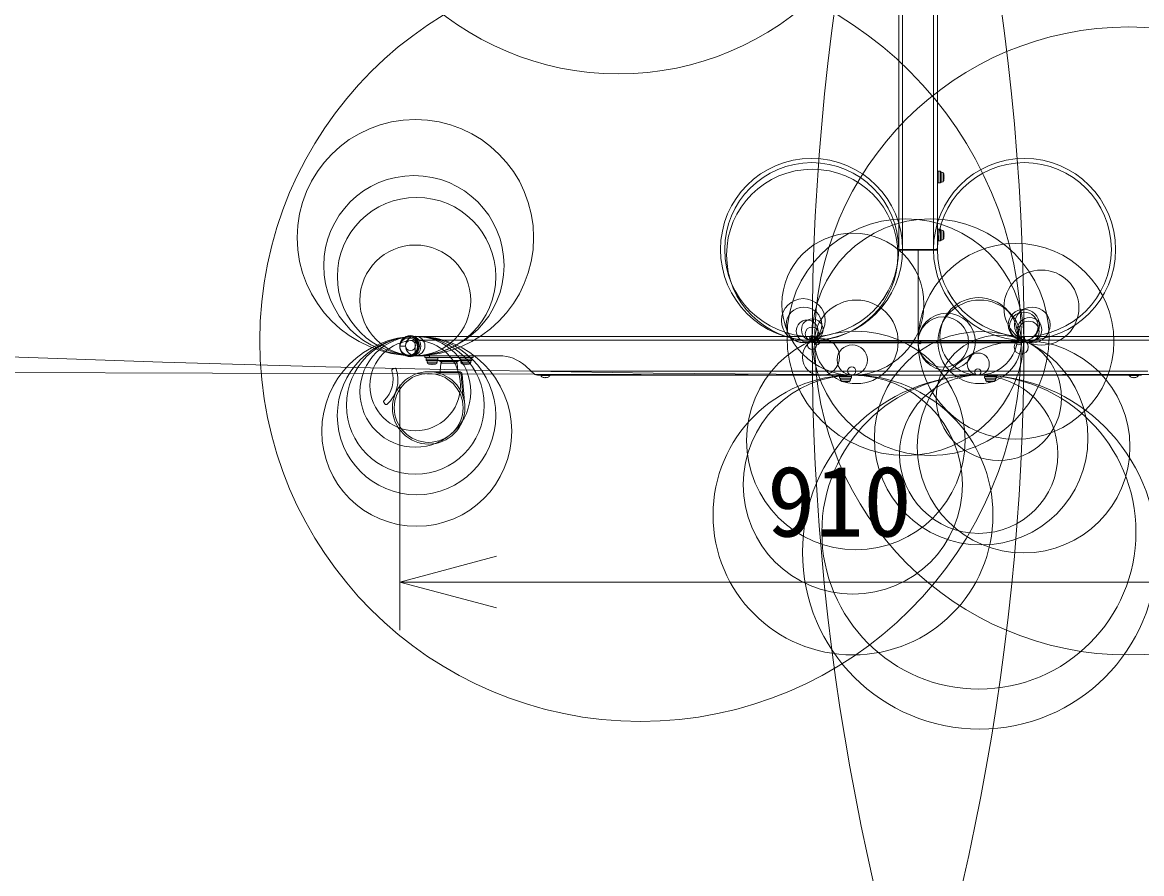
# Model space of a CAD drawing. Units: millimetres, scale not verified. Extents: x -4443 to 4510, y -712 to 8934.
# Drawn here: x 11.93 to 40.87, y -32.19 to -10.16 of the extents above; entities that cross this region are included whole.
import ezdxf
from ezdxf.enums import TextEntityAlignment as Align

# ---------------------------------------------------------------- set-up
doc = ezdxf.new("R2010")
doc.units = ezdxf.units.MM
doc.header["$LTSCALE"] = 0.125
for name, color, linetype, lineweight in [('0-0_0', 7, 'Continuous', 18), ('0-5_SUNPO', 3, 'Continuous', 18), ('0-6_GAIKEI', 7, 'Continuous', 18)]:
    doc.layers.add(name, color=color, linetype=linetype, lineweight=lineweight)
doc.styles.add('ＭＳ ゴシック', font='')
doc.styles.get('ＭＳ ゴシック').set_extended_font_data('MS Gothic')

# ---------------------------------------------------------------- blocks, each defined once
blk = doc.blocks.new('_Open30')
at = {"layer": '0-0_0'}
blk.add_line((0, 0), (-1, 0), dxfattribs=at)
blk.add_lwpolyline([(-1, 0.26795), (0, 0), (-1, -0.26795)], dxfattribs=at)
blk = doc.blocks.new('D4')
at = {"layer": '0-5_SUNPO'}
for p, q in [((215.4872, 107.9604), (215.4872, 101.6055)), ((238.2372, 107.9604), (238.2372, 101.6055)), ((217.9872, 102.8555), (235.7372, 102.8555))]:
    blk.add_line(p, q, dxfattribs=at)
at = {"layer": '0-5_SUNPO', "xscale": 2.5, "yscale": 2.5, "rotation": 180}
blk.add_blockref('_Open30', (215.4872, 102.8555), dxfattribs=at)
at = {"layer": '0-5_SUNPO', "xscale": 2.5, "yscale": 2.5}
blk.add_blockref('_Open30', (238.2372, 102.8555), dxfattribs=at)
at = {"layer": '0-5_SUNPO', "color": 7, "style": 'ＭＳ ゴシック'}
blk.add_text('910', height=1.833, dxfattribs=at).set_placement((224.9872, 103.4805), align=Align.BOTTOM_LEFT)

msp = doc.modelspace()

# ---------------------------------------------------------------- linework, layer by layer
at = {"layer": '0-6_GAIKEI'}
for p, q in [((34.5902, 19.363), (34.5902, -16.0345)), ((34.6902, 19.363), (34.6902, -16.0345)), ((35.4902, 19.363), (35.4902, -16.0345)), ((35.5902, 19.363), (35.5902, -16.0345)), ((35.6302, -14.0107), (35.5902, -14.0107)), ((35.6677, -14.0082), (35.6302, -14.0082)), ((35.6302, -14.3132), (35.6302, -14.0082)), ((35.709, -14.0316), (35.6677, -14.0295)), ((35.709, -14.0316), (35.709, -14.2898)), ((35.7522, -14.0662), (35.7522, -14.2552)), ((35.7562, -14.082), (35.7556, -14.0823)), ((35.7639, -14.1394), (35.7556, -14.1394)), ((35.7639, -14.182), (35.7556, -14.182)), ((35.5902, -14.3107), (35.6302, -14.3107)), ((35.6302, -14.3132), (35.6427, -14.3132)), ((35.6677, -14.292), (35.709, -14.2898)), ((35.7556, -14.2392), (35.7562, -14.2395)), ((35.6302, -15.5107), (35.5902, -15.5107)), ((35.6302, -15.8132), (35.6302, -15.5082)), ((35.6677, -15.5082), (35.6302, -15.5082)), ((35.6677, -15.8132), (35.6677, -15.5082)), ((35.709, -15.5316), (35.6677, -15.5295)), ((35.709, -15.5316), (35.709, -15.7898)), ((35.7522, -15.5662), (35.7522, -15.7552)), ((35.7562, -15.582), (35.7556, -15.5823)), ((35.5902, -15.8107), (35.6302, -15.8107)), ((35.6302, -15.8132), (35.6427, -15.8132)), ((35.6552, -15.8132), (35.6677, -15.8132)), ((35.6677, -15.792), (35.709, -15.7898)), ((35.7639, -15.6394), (35.7556, -15.6394)), ((35.7639, -15.682), (35.7556, -15.682)), ((35.7556, -15.7392), (35.7562, -15.7395)), ((35.5902, -16.0345), (34.5902, -16.0345)), ((34.5939, -16.0393), (34.5977, -16.0367)), ((34.5984, -16.0365), (34.5979, -16.0367)), ((34.5982, -16.0366), (34.6027, -16.0357)), ((34.6652, -16.0345), (34.6652, -16.0357)), ((34.6901, -16.0482), (35.0902, -16.0481)), ((34.7415, -16.0345), (34.7415, -16.0357)), ((35.0902, -18.3907), (35.0902, -16.0345)), ((35.0902, -16.0481), (35.4903, -16.0482)), ((35.4639, -16.0357), (35.4639, -16.0345)), ((35.5402, -16.0357), (35.5402, -16.0345)), ((35.5901, -16.0344), (35.5901, -16.0357)), ((35.5901, -16.0346), (35.5901, -16.0357)), ((35.5902, -16.0481), (35.5902, -16.0481)), ((22.0852, -18.7845), (22.0852, -18.2845)), ((32.3339, -18.2845), (22.0852, -18.2845)), ((32.3376, -18.3845), (22.0852, -18.3845)), ((32.3339, -18.2845), (32.3339, -18.3595)), ((32.3402, -18.3607), (32.3402, -18.3604)), ((32.3493, -18.3965), (32.3464, -18.3907)), ((32.3527, -18.2857), (32.3527, -18.2857)), ((32.3602, -18.3907), (32.3578, -18.3856)), ((32.3602, -18.3907), (35.0902, -18.3907)), ((37.7653, -18.4237), (32.4151, -18.4237)), ((37.7652, -18.4357), (32.4152, -18.4357)), ((32.4214, -18.447), (37.7589, -18.447)), ((32.8262, -18.4357), (32.8264, -18.447)), ((32.9012, -18.4357), (32.9014, -18.447)), ((35.0902, -18.4237), (35.0902, -18.3907)), ((35.0902, -18.3907), (37.8202, -18.3907)), ((37.279, -18.447), (37.2792, -18.4357)), ((37.3542, -18.4357), (37.354, -18.447)), ((37.8202, -18.3907), (37.8226, -18.3856)), ((37.8277, -18.2857), (37.8277, -18.2857)), ((37.834, -18.3907), (37.8311, -18.3965)), ((37.8366, -18.2894), (37.8392, -18.2934)), ((37.8401, -18.3604), (37.8402, -18.3607)), ((44.0352, -18.3845), (37.8428, -18.3845)), ((37.8464, -18.3595), (37.8464, -18.2845)), ((44.0352, -18.2845), (37.8464, -18.2845)), ((21.8352, -18.5345), (21.6852, -18.5345)), ((22.0852, -18.7845), (24.26, -18.7845)), ((22.3343, -18.8335), (22.3343, -18.7845)), ((22.4593, -18.7845), (22.4593, -18.8335)), ((23.4593, -18.8335), (23.4593, -18.7845)), ((23.5843, -18.7845), (23.5843, -18.8335)), ((23.5843, -18.8335), (22.3343, -18.8335)), ((22.3693, -18.8735), (22.6743, -18.8735)), ((22.3693, -18.8735), (22.3693, -18.886)), ((22.3693, -18.8985), (22.3693, -18.911)), ((22.3693, -18.911), (22.6743, -18.911)), ((22.3718, -18.8335), (22.3718, -18.8735)), ((22.3906, -18.911), (22.3927, -18.9523)), ((22.6509, -18.9523), (22.3927, -18.9523)), ((22.6163, -18.9955), (22.4273, -18.9955)), ((22.4434, -18.999), (22.4431, -18.9996)), ((22.5005, -19.0072), (22.5005, -18.999)), ((22.5431, -19.0072), (22.5431, -18.999)), ((22.6006, -18.9996), (22.6003, -18.999)), ((22.6509, -18.9523), (22.6531, -18.911)), ((22.6718, -18.8735), (22.6718, -18.8335)), ((22.6743, -18.911), (22.6743, -18.8735)), ((22.6743, -18.9055), (22.6751, -18.9061)), ((23.2436, -18.9061), (22.6751, -18.9061)), ((22.747, -18.9801), (22.7281, -19.197)), ((23.1655, -18.9335), (22.7532, -18.9335)), ((22.7969, -18.9345), (23.1218, -18.9345)), ((22.8343, -18.9335), (22.8343, -18.9345)), ((23.0843, -18.9345), (23.0843, -18.9335)), ((23.2436, -18.9061), (23.2443, -18.9055)), ((23.2443, -18.8735), (23.2443, -18.886)), ((23.2443, -18.8735), (23.5493, -18.8735)), ((23.2443, -18.8985), (23.2443, -18.911)), ((23.2443, -18.911), (23.5493, -18.911)), ((23.2468, -18.8335), (23.2468, -18.8735)), ((23.2656, -18.911), (23.2677, -18.9523)), ((23.5259, -18.9523), (23.2677, -18.9523)), ((23.4913, -18.9955), (23.3023, -18.9955)), ((23.3184, -18.999), (23.3181, -18.9996)), ((23.3755, -19.0072), (23.3755, -18.999)), ((23.4181, -19.0072), (23.4181, -18.999)), ((23.4756, -18.9996), (23.4753, -18.999)), ((23.5259, -18.9523), (23.5281, -18.911)), ((23.5468, -18.8735), (23.5468, -18.8335)), ((23.5493, -18.911), (23.5493, -18.8735)), ((24.9276, -19.04), (25.0887, -19.1845)), ((21.5484, -19.1103), (21.5015, -19.1277)), ((22.4593, -19.197), (23.2211, -19.197)), ((23.2211, -19.222), (22.6485, -19.222)), ((23.2211, -19.222), (23.2211, -19.197)), ((23.2958, -19.2654), (23.2709, -19.2676)), ((23.3199, -19.8273), (23.2709, -19.2676)), ((23.2958, -19.2654), (23.3578, -19.9737)), ((25.0887, -19.1845), (25.1646, -19.2525)), ((41.0317, -19.1845), (25.0887, -19.1845)), ((40.8724, -19.2845), (25.248, -19.2845)), ((25.3314, -19.292), (25.3314, -19.2992)), ((25.5664, -19.292), (25.3314, -19.292)), ((25.5664, -19.2992), (25.3314, -19.2992)), ((25.3951, -19.3447), (25.3954, -19.3442)), ((25.4034, -19.2845), (25.4046, -19.292)), ((25.4359, -19.3534), (25.4359, -19.3442)), ((25.4619, -19.3534), (25.4619, -19.3442)), ((25.4932, -19.292), (25.4944, -19.2845)), ((25.5024, -19.3442), (25.5026, -19.3447)), ((25.5664, -19.2992), (25.5664, -19.292)), ((33.0627, -19.3245), (33.0627, -19.337)), ((33.0627, -19.3245), (33.3677, -19.3245)), ((33.0627, -19.3495), (33.0627, -19.362)), ((33.0627, -19.362), (33.3677, -19.362)), ((33.0652, -19.2845), (33.0652, -19.3245)), ((33.0839, -19.362), (33.0861, -19.4032)), ((33.3443, -19.4032), (33.3464, -19.362)), ((33.3652, -19.3245), (33.3652, -19.2845)), ((33.3677, -19.362), (33.3677, -19.3245)), ((33.5666, -19.2855), (33.5684, -19.2848)), ((33.5684, -19.2848), (33.5691, -19.2846)), ((36.7165, -19.2855), (36.7188, -19.2855)), ((36.7256, -19.2855), (36.7346, -19.2855)), ((36.7346, -19.2855), (36.8024, -19.2855)), ((36.8041, -19.2855), (36.806, -19.2848)), ((36.806, -19.2848), (36.8067, -19.2846)), ((36.8127, -19.3245), (37.1177, -19.3245)), ((36.8127, -19.3245), (36.8127, -19.337)), ((36.8127, -19.3495), (36.8127, -19.362)), ((36.8127, -19.362), (37.1177, -19.362)), ((36.8152, -19.2845), (36.8152, -19.3245)), ((36.8339, -19.362), (36.8361, -19.4032)), ((37.0943, -19.4032), (37.0964, -19.362)), ((37.1152, -19.3245), (37.1152, -19.2845)), ((37.1177, -19.362), (37.1177, -19.3245)), ((40.789, -19.292), (40.554, -19.292)), ((40.554, -19.292), (40.554, -19.2992)), ((40.789, -19.2992), (40.554, -19.2992)), ((40.6178, -19.3447), (40.618, -19.3442)), ((40.626, -19.2845), (40.6272, -19.292)), ((40.6585, -19.3442), (40.6585, -19.3534)), ((40.6845, -19.3442), (40.6845, -19.3534)), ((40.7158, -19.292), (40.717, -19.2845)), ((40.725, -19.3442), (40.7253, -19.3447)), ((40.789, -19.2992), (40.789, -19.292)), ((33.3443, -19.4032), (33.0861, -19.4032)), ((33.3097, -19.4465), (33.1207, -19.4465)), ((33.1367, -19.4499), (33.1364, -19.4505)), ((33.1939, -19.4582), (33.1939, -19.4499)), ((33.2365, -19.4582), (33.2365, -19.4499)), ((33.2939, -19.4505), (33.2936, -19.4499)), ((37.0943, -19.4032), (36.8361, -19.4032)), ((37.0597, -19.4465), (36.8707, -19.4465)), ((36.8867, -19.4499), (36.8864, -19.4505)), ((36.9439, -19.4582), (36.9439, -19.4499)), ((36.9865, -19.4582), (36.9865, -19.4499)), ((37.0439, -19.4505), (37.0436, -19.4499)), ((21.2767, -19.9981), (21.3093, -20.036))]:
    msp.add_line(p, q, dxfattribs=at)
for points in [[(35.6552, -14.3132), (35.6677, -14.3132), (35.6677, -14.0082)], [(35.4903, -16.0357), (35.0902, -16.0357), (34.6901, -16.0357)], [(23.1906, -19.197), (23.1716, -18.9801), (22.747, -18.9801)]]:
    msp.add_lwpolyline(points, dxfattribs=at)
for centre, radius in [((33.4716, 4457.3629), 4476.6484), ((36.7316, 637.8203), 657.1058), ((649.2447, -17.4511), 694.6934), ((685.0697, -17.4511), 694.6934), ((479.5994, -18.2646), 524.9482), ((515.4244, -18.2646), 524.9482), ((307.4722, -17.3117), 352.821), ((343.2972, -17.3117), 352.821), ((285.9238, -17.2682), 331.3725), ((321.7488, -17.2682), 331.3725), ((218.8058, -18.2057), 264.2546), ((254.6308, -18.2057), 264.2546), ((-24.5554, -18.3838), 62.3832), ((94.7253, -18.3838), 62.3727), ((27.9146, -18.3955), 9.8507), ((40.5407, -18.4021), 8.1256), ((22.0899, -15.7267), 3.0578), ((32.3357, -16.0312), 2.3544), ((32.3401, -16.0356), 2.2502), ((32.3402, -16.0357), 2.2499), ((37.8445, -16.0314), 2.3542), ((37.8403, -16.0356), 2.2502), ((37.8401, -16.0357), 2.2499), ((22.0528, -16.4526), 2.331), ((32.3548, -16.1743), 2.2164), ((22.1209, -16.7362), 2.0492), ((34.7646, -18.3044), 3.0631), ((35.4152, -18.3044), 3.0625), ((33.4062, -17.4485), 1.8371), ((22.0873, -17.3514), 1.4331), ((37.6232, -18.412), 2.5331), ((34.6027, -16.0482), 0.0125), ((35.5642, -16.0344), 0.0136), ((38.2804, -17.5361), 0.9707), ((32.121, -17.8717), 0.5657), ((33.4961, -18.4247), 1.081), ((36.6835, -18.4247), 1.0818), ((36.659, -18.283), 1.0025), ((32.1374, -17.9866), 0.4615), ((37.8247, -17.9855), 0.4053), ((37.8273, -18.0229), 0.3679), ((38.043, -17.9864), 0.4617), ((32.223, -18.1441), 0.2822), ((32.3558, -18.1102), 0.2805), ((35.832, -18.4245), 0.7418), ((35.7431, -18.4286), 0.6529), ((37.9738, -18.1136), 0.3168), ((37.9541, -18.1578), 0.2686), ((33.4819, -20.9776), 2.8253), ((32.3495, -18.2155), 0.1752), ((36.7229, -20.9189), 2.7617), ((22.1251, -20.7401), 2.4567), ((22.1209, -20.3333), 2.0497), ((22.088, -20.0665), 1.7821), ((22.0873, -19.7175), 1.433), ((22.0858, -19.5551), 1.1706), ((21.9586, -18.5359), 0.2734), ((21.9396, -18.5343), 0.2544), ((21.9271, -18.5331), 0.2419), ((21.9271, -18.5358), 0.2419), ((21.9236, -18.5307), 0.2381), ((21.9146, -18.5526), 0.2264), ((21.9649, -18.5218), 0.1303), ((22.0853, -18.5293), 0.2501), ((32.5784, -18.8179), 0.4796), ((32.3501, -18.5073), 0.1166), ((32.3481, -18.3278), 0.0629), ((32.3318, -18.3576), 0.0426), ((32.3544, -18.4017), 0.0448), ((32.3385, -18.3702), 0.0284), ((32.3521, -18.3896), 0.0325), ((32.3414, -18.3769), 0.0211), ((32.356, -18.4108), 0.0223), ((32.3463, -18.3696), 0.0117), ((32.3448, -18.3648), 0.00657), ((32.3439, -18.3627), 0.00435), ((32.3472, -18.3831), 0.00761), ((32.3446, -18.3627), 0.00482), ((32.3433, -18.3617), 0.00318), ((32.433, -18.3572), 0.0804), ((32.4808, -18.4332), 0.0657), ((33.3883, -18.8942), 0.3912), ((37.8204, -21.1396), 2.7489), ((35.1322, -18.4332), 0.042), ((37.1811, -19.8743), 1.6209), ((37.7583, -18.5578), 0.1835), ((37.6964, -18.4331), 0.0688), ((37.7476, -18.3572), 0.0802), ((37.8251, -18.4053), 0.0484), ((37.8283, -18.3899), 0.0327), ((37.8274, -18.2982), 0.0128), ((37.8415, -18.3717), 0.0269), ((37.8409, -18.3727), 0.0256), ((37.833, -18.3783), 0.0124), ((37.8338, -18.3706), 0.0127), ((37.8355, -18.3651), 0.00694), ((37.836, -18.3626), 0.00459), ((37.8364, -18.3629), 0.00453), ((37.8371, -18.3617), 0.00317), ((36.6471, -19), 0.2854), ((33.3759, -19.1778), 0.1073), ((22.4343, -20.1345), 0.9375), ((22.4344, -20.1344), 0.8905), ((33.4079, -22.9059), 3.6204), ((33.4036, -22.1202), 2.8347), ((36.6839, -23.8669), 4.5815), ((36.6646, -23.3477), 4.0622), ((33.5672, -19.283), 0.00219), ((36.6605, -21.3334), 2.0478), ((36.6365, -19.2035), 0.0816), ((36.8045, -19.2825), 0.00274)]:
    msp.add_circle(centre, radius, dxfattribs=at)
at = {"layer": '0-6_GAIKEI', "color": 1}
msp.add_circle((27.3426, -4.0481), 7.4428, dxfattribs=at)
at = {"layer": '0-6_GAIKEI'}
for centre, radius, start, end in [((35.7065, -14.0791), 0.0475, 15.65992, 87), ((35.4152, -14.1607), 0.35, 13.00288, 15.65992), ((35.4152, -14.1607), 0.3493, 3.49576, 12.97773), ((35.4152, -14.1607), 0.3493, 347.02227, 356.50424), ((35.7065, -14.2424), 0.0475, 273, 344.34008), ((35.4152, -14.1607), 0.35, 344.34008, 346.99712), ((35.7065, -15.5791), 0.0475, 15.65992, 87), ((35.4152, -15.6607), 0.35, 13.00288, 15.65992), ((35.4152, -15.6607), 0.3493, 3.49576, 12.97773), ((35.7065, -15.7424), 0.0475, 273, 344.34008), ((35.4152, -15.6607), 0.35, 344.34008, 346.99712), ((35.4152, -15.6607), 0.3493, 347.02227, 356.50424), ((34.6027, -16.0482), 0.0125, 134.33771, 179.68347), ((34.5286, -415.1913), 399.1432, 89.97681, 89.99116), ((34.6027, -16.0482), 0.0125, 112.37968, 134.24661), ((34.6027, -16.0482), 0.0125, 92.13655, 109.9046), ((34.6312, -162.1038), 146.0681, 89.97689, 90.0112), ((46.1106, -16.0459), 11.4205, 179.94879, 180.01129), ((29.5076, -16.044), 5.9826, 359.96035, 0.07955), ((35.6538, -420.4375), 404.3894, 90.00901, 90.02318), ((35.5492, -162.2911), 146.2554, 89.98882, 90.02309), ((35.5777, -16.0482), 0.0125, 67.59728, 87.90706), ((35.5777, -16.0482), 0.0125, 0.31653, 67.21448), ((-3.6303, -15.9625), 39.2205, 359.937, 0.00265), ((33.523, -16.0321), 2.0673, 359.57822, 359.90101), ((32.3393, -16.0351), 2.251, 321.45549, 331.00663), ((37.8411, -16.0351), 2.2511, 208.99381, 218.54474), ((32.4214, -18.3595), 0.0875, 180, 270), ((32.3527, -18.2982), 0.0125, 157.69219, 177.96106), ((86.4283, -18.3338), 54.0881, 179.96232, 180.02856), ((32.4152, -18.3607), 0.075, 180, 203.52438), ((32.3527, -18.2982), 0.0125, 90.31653, 157.46169), ((32.4152, -18.3606), 0.0751, 208.54573, 269.98239), ((32.4153, -18.3611), 0.0626, 208.28866, 269.83375), ((37.7589, -18.3595), 0.0875, 270, 359.99998), ((37.7652, -18.3606), 0.0751, 270.01712, 331.45534), ((37.7651, -18.3611), 0.0626, 270.16532, 331.71228), ((37.8277, -18.2982), 0.0125, 44.55328, 89.68347), ((37.7652, -18.3607), 0.075, 336.4756, 359.99998), ((37.8277, -18.2982), 0.0125, 22.41335, 44.34634), ((37.8277, -18.2982), 0.0125, 2.01703, 22.41198), ((-16.258, -18.3338), 54.0982, 359.97144, 0.03767), ((24.26, -19.7845), 1, 48.11231, 90), ((22.4402, -18.9498), 0.0475, 183, 254.34008), ((22.5218, -18.6585), 0.35, 254.34008, 256.99712), ((22.5218, -18.6585), 0.3493, 257.02227, 266.50424), ((22.5218, -18.6585), 0.3493, 273.49576, 282.97773), ((22.5218, -18.6585), 0.35, 283.00288, 285.65992), ((22.6035, -18.9498), 0.0475, 285.65992, 357), ((22.7532, -18.8085), 0.125, 231.34019, 270), ((22.7969, -18.9845), 0.05, 90, 175), ((23.1218, -18.9845), 0.05, 5, 90), ((23.1655, -18.8085), 0.125, 270, 308.65981), ((23.3152, -18.9498), 0.0475, 183, 254.34008), ((23.3968, -18.6585), 0.35, 254.34008, 256.99712), ((23.3968, -18.6585), 0.3493, 257.02227, 266.50424), ((23.3968, -18.6585), 0.3493, 273.49576, 282.97773), ((23.3968, -18.6585), 0.35, 283.00288, 285.65992), ((23.4785, -18.9498), 0.0475, 285.65992, 357), ((20.764, -19.4015), 0.75, 313.40465, 17.63719), ((20.764, -19.4015), 0.875, 313.24159, 17.80025), ((21.5145, -19.1629), 0.0375, 110.36658, 197.63719), ((21.5614, -19.1455), 0.0375, 17.80026, 110.36659), ((22.4593, -19.222), 0.025, 90, 99.78019), ((23.2211, -19.272), 0.075, 5, 90), ((23.2211, -19.272), 0.05, 5, 90), ((25.248, -19.1595), 0.125, 228.11231, 270), ((25.4489, -19.202), 0.1525, 219.60193, 249.36221), ((25.4489, -19.202), 0.152, 249.38294, 265.09456), ((25.4489, -19.202), 0.152, 274.90544, 290.61706), ((25.4489, -19.202), 0.1525, 290.63779, 320.39807), ((33.5643, -19.2732), 0.0125, 280.22616, 295.84195), ((36.8018, -19.2732), 0.0125, 280.47453, 295.84196), ((40.6715, -19.202), 0.1525, 219.60193, 249.36221), ((40.6715, -19.202), 0.152, 249.38294, 265.09456), ((40.6715, -19.202), 0.152, 274.90544, 290.61706), ((40.6715, -19.202), 0.1525, 290.63779, 320.39807), ((33.1335, -19.4007), 0.0475, 183, 254.34008), ((33.2152, -19.1095), 0.35, 254.34008, 256.99712), ((33.2152, -19.1095), 0.3493, 257.02227, 266.50424), ((33.2152, -19.1095), 0.3493, 273.49576, 282.97773), ((33.2152, -19.1095), 0.35, 283.00288, 285.65992), ((33.2968, -19.4007), 0.0475, 285.65992, 357), ((36.8835, -19.4007), 0.0475, 183, 254.34008), ((36.9652, -19.1095), 0.35, 254.34008, 256.99712), ((36.9652, -19.1095), 0.3493, 257.02227, 266.50424), ((36.9652, -19.1095), 0.3493, 273.49576, 282.97773), ((36.9652, -19.1095), 0.35, 283.00288, 285.65992), ((37.0468, -19.4007), 0.0475, 285.65992, 357), ((21.3052, -19.9736), 0.0375, 133.40466, 220.67525), ((21.3378, -20.0116), 0.0375, 220.67524, 313.24157), ((22.4343, -20.1345), 0.9375, 359.27812, 0.48482)]:
    msp.add_arc(centre, radius, start, end, dxfattribs=at)
for centre, major_axis, ratio, start_param, end_param in [((35.4509, -14.1607), (0, -0.3406), 0.896486, 1.5082172, 1.6333755), ((35.6427, -14.1607), (0.2423, 0), 0.629325, 4.712389, 4.8157409), ((35.6552, -14.1607), (0.2423, 0), 0.629325, 4.6865941, 4.712389), ((35.6552, -14.1607), (0.2423, 0), 0.629325, 4.712389, 4.7639959), ((35.6427, -15.6607), (0.2423, 0), 0.629325, 4.712389, 4.8157409), ((35.6552, -15.6607), (0.2423, 0), 0.629325, 4.6865941, 4.712389), ((35.6552, -15.6607), (0.2423, 0), 0.629325, 4.712389, 4.7639959), ((35.4509, -15.6607), (0, -0.3406), 0.896486, 1.5082172, 1.6333755), ((22.5218, -18.886), (0, 0.2423), 0.629325, 1.5707963, 1.6741482), ((22.5218, -18.8985), (0, 0.2423), 0.629325, 1.5450015, 1.5707963), ((22.5218, -18.8985), (0, 0.2423), 0.629325, 1.5707963, 1.6224032), ((22.5218, -18.6942), (-0.3406, 0), 0.896486, 1.5082172, 1.6333755), ((23.3968, -18.886), (0, 0.2423), 0.629325, 1.5707963, 1.6741482), ((23.3968, -18.8985), (0, 0.2423), 0.629325, 1.5450015, 1.5707963), ((23.3968, -18.8985), (0, 0.2423), 0.629325, 1.5707963, 1.6224032), ((23.3968, -18.6942), (-0.3406, 0), 0.896486, 1.5082172, 1.6333755), ((25.4489, -19.2086), (0.1518, 0), 0.896486, 4.6266657, 4.7981122), ((33.2152, -19.337), (0, 0.2423), 0.629325, 1.5707963, 1.6741482), ((33.2152, -19.3495), (0, 0.2423), 0.629325, 1.5450015, 1.5707963), ((33.2152, -19.3495), (0, 0.2423), 0.629325, 1.5707963, 1.6224032), ((36.9652, -19.337), (0, 0.2423), 0.629325, 1.5707963, 1.6741482), ((36.9652, -19.3495), (0, 0.2423), 0.629325, 1.5450015, 1.5707963), ((36.9652, -19.3495), (0, 0.2423), 0.629325, 1.5707963, 1.6224032), ((40.6715, -19.2086), (0.1518, 0), 0.896486, 4.6266657, 4.7981122), ((33.2152, -19.1451), (-0.3406, 0), 0.896486, 1.5082172, 1.6333755), ((36.9652, -19.1451), (-0.3406, 0), 0.896486, 1.5082172, 1.6333755)]:
    msp.add_ellipse(centre, major_axis=major_axis, ratio=ratio, start_param=start_param, end_param=end_param, dxfattribs=at)

# ---------------------------------------------------------------- block references
at = {"layer": '0-5_SUNPO'}
msp.add_blockref('D4', (-193.802, -127.4948), dxfattribs=at)

doc.saveas('drawing.dxf')
